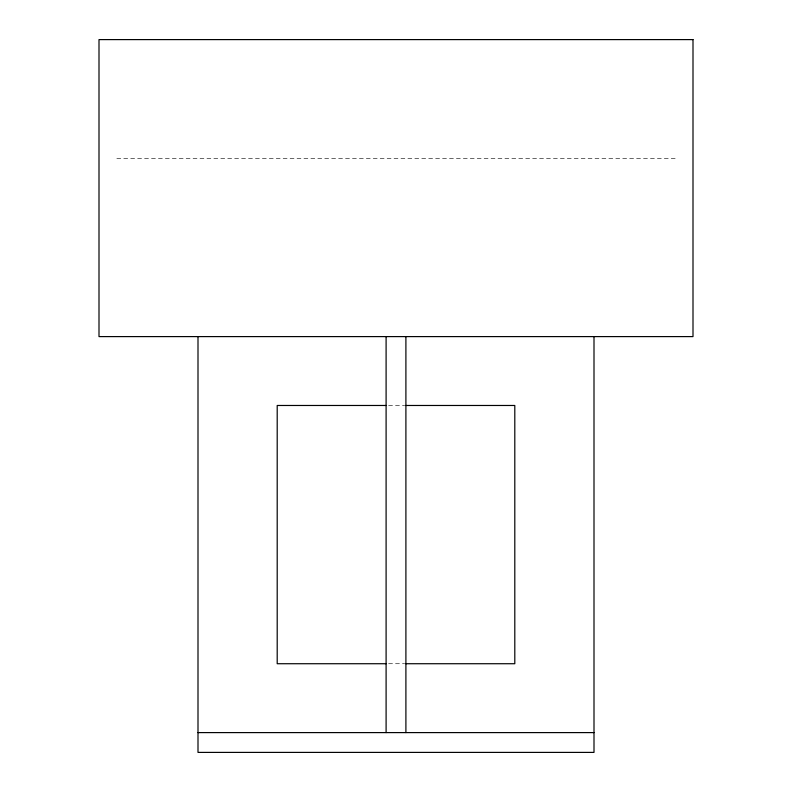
<?xml version="1.0" encoding="UTF-8"?>
<svg xmlns="http://www.w3.org/2000/svg" width="792" height="792" viewBox="0 0 792 792"><rect width="100%" height="100%" fill="white"/><g stroke="black" fill="none" stroke-linecap="round" stroke-linejoin="round"><path stroke-width="0.59" stroke-dasharray="3.96 2.97" d="M116.82 158.4L675.715 158.4M388.575 405.474L404.663 405.474M388.575 663.726L404.663 663.726"/><path stroke-width="1.19" d="M386.1 405.474L277.2 405.474L277.2 663.726L386.1 663.726M405.9 405.474L514.8 405.474L514.8 663.726L405.9 663.726M198 732.6L594 732.6M594 336.6L594 752.4L198 752.4L198 336.6M405.9 336.6L405.9 732.6M386.1 336.6L386.1 732.6M693 39.6L99 39.6L99 336.6L693 336.6L693 39.6"/></g></svg>
